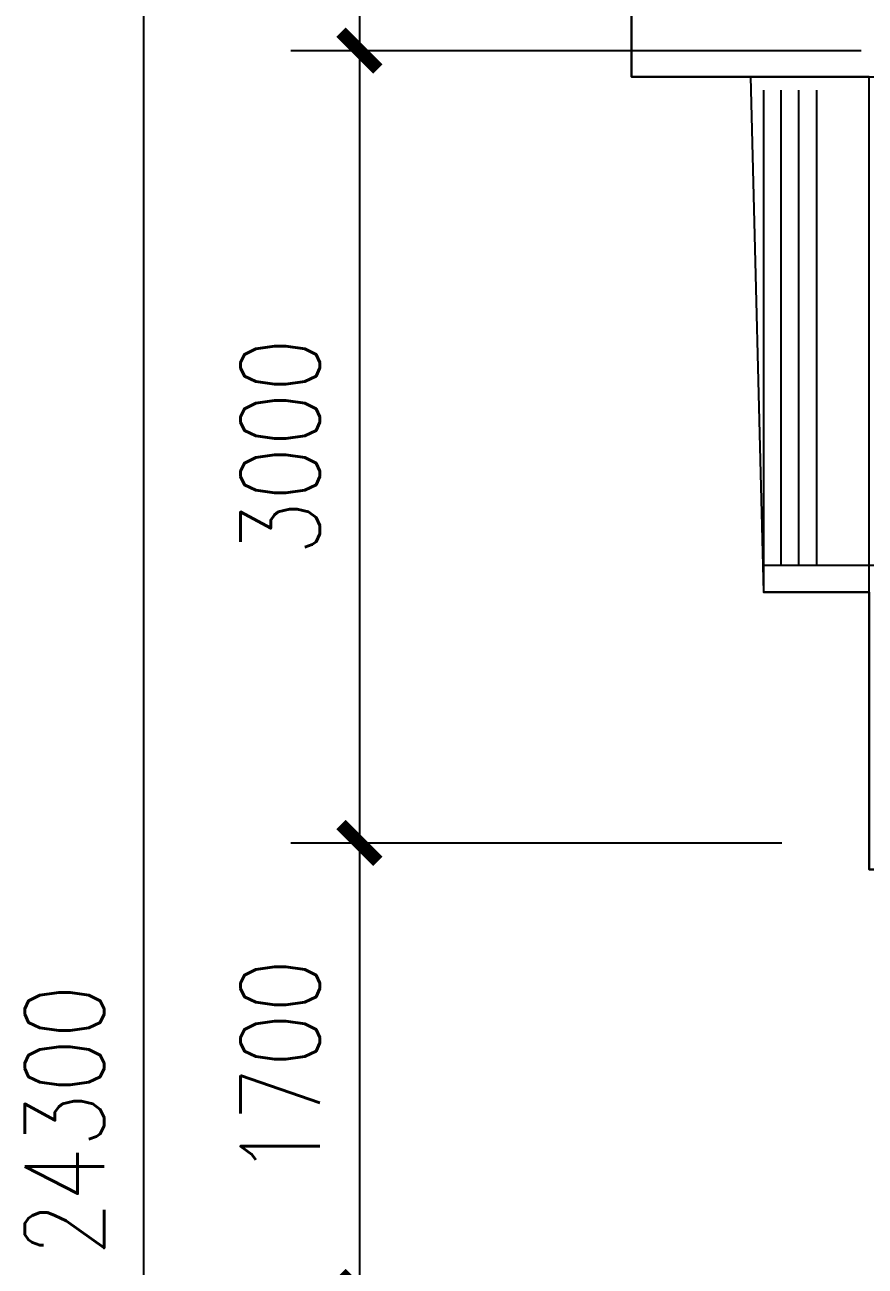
# Model space of a CAD drawing. Header units: millimetres. Extents: x 1143 to 39838, y 578 to 35727.
# Drawn here: x 1691 to 4874, y 17937 to 22637 of the extents above; entities that cross this region are included whole.
import ezdxf
from ezdxf.enums import TextEntityAlignment as Align

# ---------------------------------------------------------------- set-up
doc = ezdxf.new("R2010")
doc.units = ezdxf.units.MM
for name, color, linetype in [('AXIS', 3, 'Continuous'), ('JJ', 8, 'Continuous'), ('PUB_WINDW', 7, 'Continuous'), ('WALL', 255, 'Continuous'), ('WINDOW', 2, 'Continuous')]:
    doc.layers.add(name, color=color, linetype=linetype)
doc.styles.add('DIM_FONT', font='SIMPLEX', dxfattribs={"width": 0.8})
doc.styles.add('SIMPLEX', font='SIMPLEX.SHX')
doc.styles.get("Standard").update_dxf_attribs({"font": 'arial.ttf'})
doc.dimstyles.new('AXIS', dxfattribs={"dimtxt": 300, "dimasz": 1, "dimexe": 250, "dimexo": 300, "dimgap": 0.09, "dimtad": 1, "dimdec": 0, "dimzin": 0, "dimdsep": 46, "dimtxsty": 'DIM_FONT', "dimblk": '_DIMX', "dimcen": 0.09, "dimse1": 1, "dimse2": 1, "dimclrt": 7, "dimadec": 0, "dimazin": 0, "dimtfac": 1, "dimtdec": 0, "dimtix": 1, "dimtmove": 2, "dimatfit": 3, "dimldrblk": '_DIMX', "dimfxl": 1, "dimtolj": 1, "dimtzin": 0, "dimarcsym": 0})

# ---------------------------------------------------------------- blocks, each defined once
blk = doc.blocks.new('_DIMX')
at = {"const_width": 50}
blk.add_lwpolyline([(-70, -70), (70, 70)], dxfattribs=at)
blk = doc.blocks.new('*D46')
at = {"color": 0, "linetype": 'ByBlock', "transparency": 16777216}
blk.add_line((602837.9, 379359.4), (602837.9, 376361.4), dxfattribs=at)
at = {"layer": 'DEFPOINTS', "color": 0, "linetype": 'ByBlock', "transparency": 16777216}
for p in [(604737.9, 379360.4), (602837.9, 376360.4), (604437.9, 376360.4)]:
    blk.add_point(p, dxfattribs=at)
at = {"color": 0, "linetype": 'ByBlock', "transparency": 16777216}
for p, rotation in [((602837.9, 379360.4), 90), ((602837.9, 376360.4), 270)]:
    blk.add_blockref('_DIMX', p, dxfattribs=dict(at, rotation=rotation))
at = {"color": 7, "linetype": 'ByBlock', "transparency": 16777216, "insert": (602537.9, 377860.4), "char_height": 300, "attachment_point": 5, "rotation": 90, "style": 'DIM_FONT'}
blk.add_mtext('\\A1;3000', dxfattribs=at)
blk = doc.blocks.new('*D55')
at = {"color": 0, "linetype": 'ByBlock', "transparency": 16777216}
blk.add_line((602837.9, 376359.4), (602837.9, 374661.4), dxfattribs=at)
at = {"layer": 'DEFPOINTS', "color": 0, "linetype": 'ByBlock', "transparency": 16777216}
for p in [(604437.9, 376360.4), (602837.9, 374660.4), (604737.9, 374660.4)]:
    blk.add_point(p, dxfattribs=at)
at = {"color": 0, "linetype": 'ByBlock', "transparency": 16777216}
for p, rotation in [((602837.9, 376360.4), 90), ((602837.9, 374660.4), 270)]:
    blk.add_blockref('_DIMX', p, dxfattribs=dict(at, rotation=rotation))
at = {"color": 7, "linetype": 'ByBlock', "transparency": 16777216, "insert": (602537.9, 375510.4), "char_height": 300, "attachment_point": 5, "rotation": 90, "style": 'DIM_FONT'}
blk.add_mtext('\\A1;1700', dxfattribs=at)
blk = doc.blocks.new('*D65')
at = {"color": 0, "linetype": 'ByBlock', "transparency": 16777216}
blk.add_line((602837.9, 381759.4), (602837.9, 379361.4), dxfattribs=at)
at = {"layer": 'DEFPOINTS', "color": 0, "linetype": 'ByBlock', "transparency": 16777216}
for p in [(604737.9, 381760.4), (602837.9, 379360.4), (604737.9, 379360.4)]:
    blk.add_point(p, dxfattribs=at)
at = {"color": 0, "linetype": 'ByBlock', "transparency": 16777216}
for p, rotation in [((602837.9, 381760.4), 90), ((602837.9, 379360.4), 270)]:
    blk.add_blockref('_DIMX', p, dxfattribs=dict(at, rotation=rotation))
at = {"color": 7, "linetype": 'ByBlock', "transparency": 16777216, "insert": (602537.9, 380560.4), "char_height": 300, "attachment_point": 5, "rotation": 90, "style": 'DIM_FONT'}
blk.add_mtext('\\A1;2400', dxfattribs=at)
blk = doc.blocks.new('_WBLK')
for p, q in [((-0.5, 0.5), (0.5, 0.5)), ((0.5, 0.1667), (-0.5, 0.1667)), ((0.5, -0.1667), (-0.5, -0.1667)), ((-0.5, -0.5), (0.5, -0.5))]:
    blk.add_line(p, q)
at = {"style": 'SIMPLEX', "flags": 9}
blk.add_attdef('A', text='', height=1, dxfattribs=at).set_placement((0, 1.5), align=Align.MIDDLE)
blk = doc.blocks.new('*D78')
at = {"color": 0, "linetype": 'ByBlock', "transparency": 16777216}
blk.add_line((602020.5, 387459.4), (602020.5, 363161.4), dxfattribs=at)
at = {"layer": 'DEFPOINTS', "color": 0, "linetype": 'ByBlock', "transparency": 16777216}
for p in [(603920.5, 387460.4), (602020.5, 363160.4), (603920.5, 363160.4)]:
    blk.add_point(p, dxfattribs=at)
at = {"color": 0, "linetype": 'ByBlock', "transparency": 16777216}
for p, rotation in [((602020.5, 387460.4), 90), ((602020.5, 363160.4), 270)]:
    blk.add_blockref('_DIMX', p, dxfattribs=dict(at, rotation=rotation))
at = {"color": 7, "linetype": 'ByBlock', "transparency": 16777216, "insert": (601720.5, 375310.4), "char_height": 300, "attachment_point": 5, "rotation": 90, "style": 'DIM_FONT'}
blk.add_mtext('\\A1;24300', dxfattribs=at)
blk = doc.blocks.new('1T4F81聚福元')
blk.add_line((-20700, -8850), (-20700, -8950))
at = {"layer": 'AXIS'}
for p, q in [((-22491.3, -6900), (-20330.9, -6900)), ((-22491.3, -9900), (-20630.9, -9900))]:
    blk.add_line(p, q, dxfattribs=at)
at = {"layer": 'WALL'}
for p, q in [((-21200, -7000), (-21200, -4400)), ((-21200, -7000), (-17300, -7000)), ((-20100, -8850), (-20700, -8850)), ((-20300, -8950), (-20700, -8950))]:
    blk.add_line(p, q, dxfattribs=at)
at = {"layer": 'WINDOW'}
blk.add_lwpolyline([(-10400, -1000), (-18300, -1000), (-18300, -600), (-21600, -600), (-21600, -2000), (-21200, -2000), (-21200, -7000), (-20750, -7000), (-20700, -8950), (-20300, -8950), (-20300, -10000), (-13258, -10000), (-13258, -13400)], dxfattribs=at)
blk.add_lwpolyline([(-21200, -1000), (-10300, -1000), (-10300, -7500), (-7600, -7500), (-7600, -9600), (-8500, -9600), (-8500, -11600), (-13258, -11600), (-13258, -11500), (-11742, -11500), (-11742, -9700), (-14400, -9700), (-14400, -10000), (-20300, -10000), (-20300, -7000), (-21200, -7000)], close=True, dxfattribs=at)
at = {"layer": 'WINDOW', "xscale": -1800, "yscale": 199.9999999999636, "zscale": 1800, "rotation": 90}
blk.add_blockref('_WBLK', (-20600, -7950), dxfattribs=at)
at = {"style": 'DIM_FONT', "oblique": -180, "text_generation_flag": 4, "width": 0.8, "flags": 9}
for tag, p, rotation in [('XSIZE', (1326.3, -15051.1), 135), ('YSIZE', (1326.3, -15051.1), 135), ('XSIZE', (3900.1, -18100), 45), ('YSIZE', (3900.1, -18100), 45)]:
    blk.add_attdef(tag, p, '', height=0.5, rotation=rotation, dxfattribs=at)
at = {"layer": 'JJ', "oblique": -180, "text_generation_flag": 4, "width": 0.8, "flags": 9}
for p in [(1764.7, -14093.6), (2339, -19893.8)]:
    blk.add_attdef('XSIZE', p, '', height=0.441, dxfattribs=at)
blk.add_attdef('XSIZE', (-13521.8, -18540), '', height=0.441, rotation=90, dxfattribs=at)
at = {"layer": 'AXIS'}
dim = blk.add_aligned_dim(p1=(-21148.3, 1200), p2=(-21148.3, -23100), distance=-1900, dimstyle='AXIS', dxfattribs=at)
dim.commit()
dim.dimension.update_dxf_attribs({"geometry": '*D78', "text_midpoint": (-23348.3, -10950), "insert": (-625068.8, -386260.4)})
for base, p1, p2, picture, middle in [((-22230.9, -6900), (-20330.9, -4500), (-20330.9, -6900), '*D65', (-22530.9, -5700)), ((-22230.9, -9900), (-20330.9, -6900), (-20630.9, -9900), '*D46', (-22530.9, -8400)), ((-22230.9, -11600), (-20630.9, -9900), (-20330.9, -11600), '*D55', (-22530.9, -10750))]:
    dim = blk.add_linear_dim(base=base, p1=p1, p2=p2, angle=90, dimstyle='AXIS', dxfattribs=at)
    dim.commit()
    dim.dimension.update_dxf_attribs({"geometry": picture, "text_midpoint": middle, "insert": (-625068.8, -386260.4)})

msp = doc.modelspace()

# ---------------------------------------------------------------- block references
at = {"layer": 'PUB_WINDW'}
msp.add_blockref('1T4F81聚福元', (25189.3, 29439.1), dxfattribs=at)

doc.saveas('drawing.dxf')
